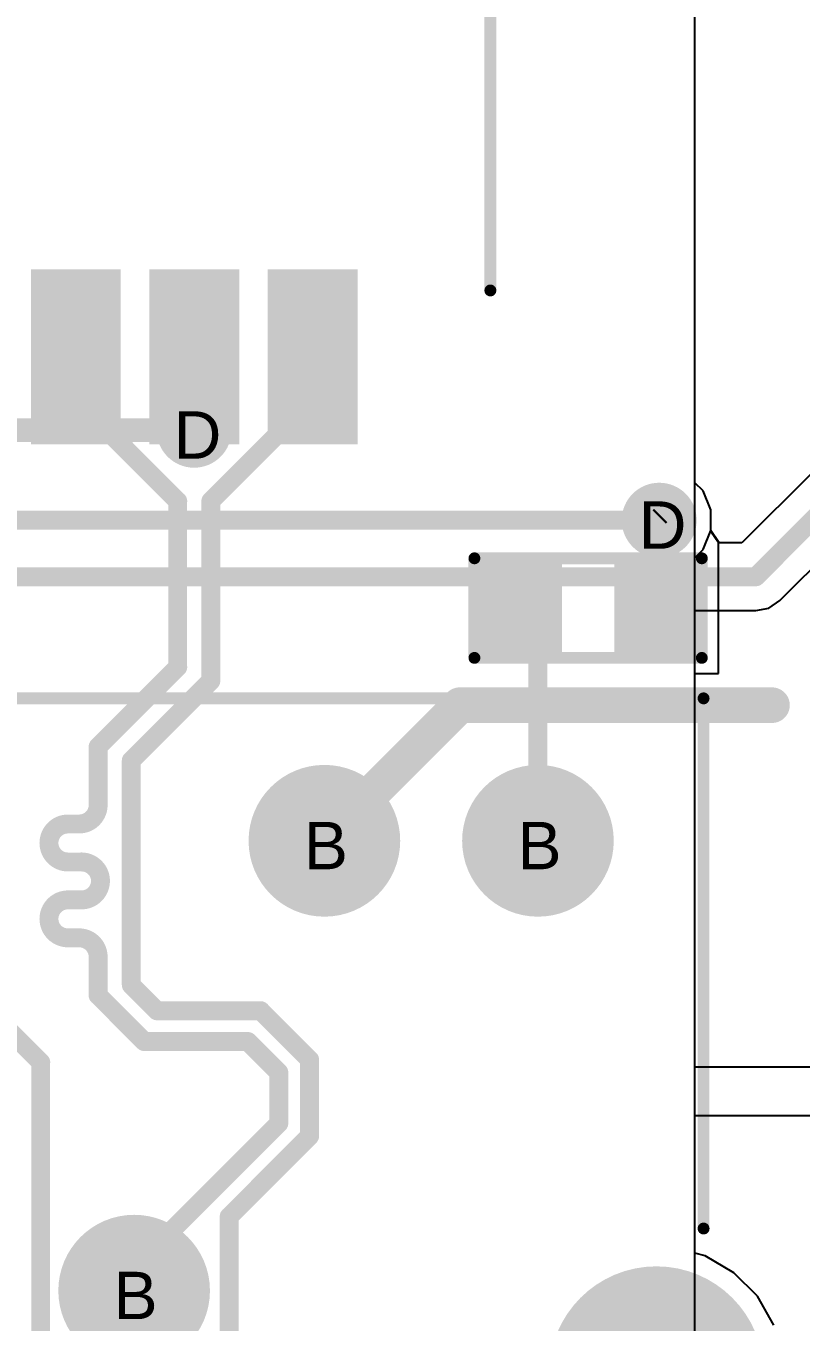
# Model space of a CAD drawing. Header units: inches. Extents: x 0 to 5032, y 0 to 5323.
# Drawn here: x 151.46 to 159.77, y 9.49 to 23.38 of the extents above; entities that cross this region are included whole.
import ezdxf

# ---------------------------------------------------------------- set-up
doc = ezdxf.new("R2010")
doc.units = ezdxf.units.IN
for name, color, linetype in [('Bottom Layer', 5, 'Continuous'), ('Bottom Solder', 6, 'Continuous'), ('Drill Drawing', 1, 'Continuous'), ('Layer 1', 16, 'Continuous'), ('Layer 2', 76, 'Continuous'), ('Multi-Layer', 9, 'Continuous'), ('Pad Holes', 156, 'Continuous'), ('Top Layer', 1, 'Continuous'), ('Top Overlay', 2, 'Continuous'), ('Top Paste', 8, 'Continuous'), ('Top Solder', 216, 'Continuous'), ('Via Holes', 16, 'Continuous')]:
    doc.layers.add(name, color=color, linetype=linetype)
doc.styles.add('Arial', font='', dxfattribs={"height": 0.2})
doc.styles.get('Arial').set_extended_font_data('Arial')

# ---------------------------------------------------------------- blocks, each defined once
blk = doc.blocks.new('H1102NLT_51')
at = {"layer": 'Top Layer'}
for points in [[(-5.1, 4.825), (-3.43, 4.825), (-3.43, 4.065), (-5.1, 4.065)], [(5.1, 4.065), (3.43, 4.065), (3.43, 4.825), (5.1, 4.825)], [(-5.1, 3.555), (-3.43, 3.555), (-3.43, 2.795), (-5.1, 2.795)], [(5.1, 2.795), (3.43, 2.795), (3.43, 3.555), (5.1, 3.555)], [(-5.1, 2.285), (-3.43, 2.285), (-3.43, 1.525), (-5.1, 1.525)], [(5.1, 1.525), (3.43, 1.525), (3.43, 2.285), (5.1, 2.285)], [(-5.1, 1.015), (-3.43, 1.015), (-3.43, 0.255), (-5.1, 0.255)], [(5.1, 0.255), (3.43, 0.255), (3.43, 1.015), (5.1, 1.015)], [(-5.1, -0.255), (-3.43, -0.255), (-3.43, -1.015), (-5.1, -1.015)], [(5.1, -1.015), (3.43, -1.015), (3.43, -0.255), (5.1, -0.255)], [(-5.1, -1.525), (-3.43, -1.525), (-3.43, -2.285), (-5.1, -2.285)], [(5.1, -2.285), (3.43, -2.285), (3.43, -1.525), (5.1, -1.525)], [(-5.1, -2.795), (-3.43, -2.795), (-3.43, -3.555), (-5.1, -3.555)], [(5.1, -3.555), (3.43, -3.555), (3.43, -2.795), (5.1, -2.795)], [(-5.1, -4.065), (-3.43, -4.065), (-3.43, -4.825), (-5.1, -4.825)], [(5.1, -4.825), (3.43, -4.825), (3.43, -4.065), (5.1, -4.065)]]:
    blk.add_hatch(color=1, dxfattribs=at).paths.add_polyline_path(points)
at = {"layer": 'Top Overlay'}
blk.add_hatch(color=2, dxfattribs=at).paths.add_polyline_path([(-3.226, 4.089), (-2.413, 4.089), (-2.413, 4.902), (-3.226, 4.902)])
at = {"layer": 'Top Paste'}
for points in [[(-5.1, 4.825), (-3.43, 4.825), (-3.43, 4.065), (-5.1, 4.065)], [(5.1, 4.065), (3.43, 4.065), (3.43, 4.825), (5.1, 4.825)], [(-5.1, 3.555), (-3.43, 3.555), (-3.43, 2.795), (-5.1, 2.795)], [(5.1, 2.795), (3.43, 2.795), (3.43, 3.555), (5.1, 3.555)], [(-5.1, 2.285), (-3.43, 2.285), (-3.43, 1.525), (-5.1, 1.525)], [(5.1, 1.525), (3.43, 1.525), (3.43, 2.285), (5.1, 2.285)], [(-5.1, 1.015), (-3.43, 1.015), (-3.43, 0.255), (-5.1, 0.255)], [(5.1, 0.255), (3.43, 0.255), (3.43, 1.015), (5.1, 1.015)], [(-5.1, -0.255), (-3.43, -0.255), (-3.43, -1.015), (-5.1, -1.015)], [(5.1, -1.015), (3.43, -1.015), (3.43, -0.255), (5.1, -0.255)], [(-5.1, -1.525), (-3.43, -1.525), (-3.43, -2.285), (-5.1, -2.285)], [(5.1, -2.285), (3.43, -2.285), (3.43, -1.525), (5.1, -1.525)], [(-5.1, -2.795), (-3.43, -2.795), (-3.43, -3.555), (-5.1, -3.555)], [(5.1, -3.555), (3.43, -3.555), (3.43, -2.795), (5.1, -2.795)], [(-5.1, -4.065), (-3.43, -4.065), (-3.43, -4.825), (-5.1, -4.825)], [(5.1, -4.825), (3.43, -4.825), (3.43, -4.065), (5.1, -4.065)]]:
    blk.add_hatch(color=8, dxfattribs=at).paths.add_polyline_path(points)
at = {"layer": 'Top Solder'}
for points in [[(-5.202, 4.927), (-3.328, 4.927), (-3.328, 3.963), (-5.202, 3.963)], [(5.202, 3.963), (3.328, 3.963), (3.328, 4.927), (5.202, 4.927)], [(-5.202, 3.657), (-3.328, 3.657), (-3.328, 2.693), (-5.202, 2.693)], [(5.202, 2.693), (3.328, 2.693), (3.328, 3.657), (5.202, 3.657)], [(-5.202, 2.387), (-3.328, 2.387), (-3.328, 1.423), (-5.202, 1.423)], [(5.202, 1.423), (3.328, 1.423), (3.328, 2.387), (5.202, 2.387)], [(-5.202, 1.117), (-3.328, 1.117), (-3.328, 0.153), (-5.202, 0.153)], [(5.202, 0.153), (3.328, 0.153), (3.328, 1.117), (5.202, 1.117)], [(-5.202, -0.153), (-3.328, -0.153), (-3.328, -1.117), (-5.202, -1.117)], [(5.202, -1.117), (3.328, -1.117), (3.328, -0.153), (5.202, -0.153)], [(-5.202, -1.423), (-3.328, -1.423), (-3.328, -2.387), (-5.202, -2.387)], [(5.202, -2.387), (3.328, -2.387), (3.328, -1.423), (5.202, -1.423)], [(-5.202, -2.693), (-3.328, -2.693), (-3.328, -3.657), (-5.202, -3.657)], [(5.202, -3.657), (3.328, -3.657), (3.328, -2.693), (5.202, -2.693)], [(-5.202, -3.963), (-3.328, -3.963), (-3.328, -4.927), (-5.202, -4.927)], [(5.202, -4.927), (3.328, -4.927), (3.328, -3.963), (5.202, -3.963)]]:
    blk.add_hatch(color=216, dxfattribs=at).paths.add_polyline_path(points)
at = {"layer": 'Top Overlay'}
for points in [[(3.555, 6.35, 0.127, 0.127, 0), (-3.555, 6.35, 0.127, 0.127, 0)], [(-5.484, 4.343, 0.254, 0.254, 0), (-5.484, 4.597, 0.254, 0.254, 0)], [(-5.357, 4.47, 0.254, 0.254, 0), (-5.484, 4.597, 0.254, 0.254, 0)], [(-5.484, 4.343, 0.254, 0.254, 0), (-5.357, 4.47, 0.254, 0.254, 0)], [(3.555, -6.35, 0.127, 0.127, 0), (-3.555, -6.35, 0.127, 0.127, 0)]]:
    blk.add_lwpolyline(points, format="xyseb", dxfattribs=at)
for points in [[(-3.587, 6.35, 0.0635, 0.0635, 1), (-3.523, 6.35, 0.0635, 0.0635, 1)], [(3.523, 6.35, 0.0635, 0.0635, 1), (3.587, 6.35, 0.0635, 0.0635, 1)], [(-5.548, 4.597, 0.127, 0.127, 1), (-5.421, 4.597, 0.127, 0.127, 1)], [(-5.548, 4.597, 0.127, 0.127, 1), (-5.421, 4.597, 0.127, 0.127, 1)], [(-5.421, 4.47, 0.127, 0.127, 1), (-5.294, 4.47, 0.127, 0.127, 1)], [(-5.421, 4.47, 0.127, 0.127, 1), (-5.294, 4.47, 0.127, 0.127, 1)], [(-5.548, 4.343, 0.127, 0.127, 1), (-5.421, 4.343, 0.127, 0.127, 1)], [(-5.548, 4.343, 0.127, 0.127, 1), (-5.421, 4.343, 0.127, 0.127, 1)], [(-3.587, -6.35, 0.0635, 0.0635, 1), (-3.523, -6.35, 0.0635, 0.0635, 1)], [(3.523, -6.35, 0.0635, 0.0635, 1), (3.587, -6.35, 0.0635, 0.0635, 1)]]:
    blk.add_lwpolyline(points, format="xyseb", close=True, dxfattribs=at)
blk = doc.blocks.new('R___0603_103')
at = {"layer": 'Top Layer'}
for points in [[(-0.381, 0.4445), (-0.381, -0.4445), (-1.143, -0.4445), (-1.143, 0.4445)], [(1.143, 0.4445), (1.143, -0.4445), (0.381, -0.4445), (0.381, 0.4445)]]:
    blk.add_hatch(color=1, dxfattribs=at).paths.add_polyline_path(points)
at = {"layer": 'Top Paste'}
for points in [[(-0.381, 0.4445), (-0.381, -0.4445), (-1.143, -0.4445), (-1.143, 0.4445)], [(1.143, 0.4445), (1.143, -0.4445), (0.381, -0.4445), (0.381, 0.4445)]]:
    blk.add_hatch(color=8, dxfattribs=at).paths.add_polyline_path(points)
at = {"layer": 'Top Solder'}
for points in [[(-0.2794, 0.5461), (-0.2794, -0.5461), (-1.2446, -0.5461), (-1.2446, 0.5461)], [(1.2446, 0.5461), (1.2446, -0.5461), (0.2794, -0.5461), (0.2794, 0.5461)]]:
    blk.add_hatch(color=216, dxfattribs=at).paths.add_polyline_path(points)
at = {"layer": 'Top Overlay'}
for points in [[(-1.2192, -0.5334, 0.127, 0.127, 0), (-1.2192, 0.5334, 0.127, 0.127, 0)], [(-1.2192, 0.5334, 0.127, 0.127, 0), (1.2192, 0.5334, 0.127, 0.127, 0)], [(1.2192, -0.5334, 0.127, 0.127, 0), (1.2192, 0.5334, 0.127, 0.127, 0)], [(-1.2192, -0.5334, 0.127, 0.127, 0), (1.2192, -0.5334, 0.127, 0.127, 0)]]:
    blk.add_lwpolyline(points, format="xyseb", dxfattribs=at)
for points in [[(-1.25095, 0.5334, 0.0635, 0.0635, 1), (-1.18745, 0.5334, 0.0635, 0.0635, 1)], [(-1.25095, 0.5334, 0.0635, 0.0635, 1), (-1.18745, 0.5334, 0.0635, 0.0635, 1)], [(1.18745, 0.5334, 0.0635, 0.0635, 1), (1.25095, 0.5334, 0.0635, 0.0635, 1)], [(1.18745, 0.5334, 0.0635, 0.0635, 1), (1.25095, 0.5334, 0.0635, 0.0635, 1)], [(-1.25095, -0.5334, 0.0635, 0.0635, 1), (-1.18745, -0.5334, 0.0635, 0.0635, 1)], [(-1.25095, -0.5334, 0.0635, 0.0635, 1), (-1.18745, -0.5334, 0.0635, 0.0635, 1)], [(1.18745, -0.5334, 0.0635, 0.0635, 1), (1.25095, -0.5334, 0.0635, 0.0635, 1)], [(1.18745, -0.5334, 0.0635, 0.0635, 1), (1.25095, -0.5334, 0.0635, 0.0635, 1)]]:
    blk.add_lwpolyline(points, format="xyseb", close=True, dxfattribs=at)
blk = doc.blocks.new('2_406549_1_119')
at = {"layer": 'Bottom Layer'}
h = blk.add_hatch(color=5, dxfattribs=at)
edge = h.paths.add_edge_path()
edge.add_arc((4.57, 3.3), 0.762, 0, 360)
h = blk.add_hatch(color=5, dxfattribs=at)
edge = h.paths.add_edge_path()
edge.add_arc((6.86, 3.3), 0.762, 0, 360)
h = blk.add_hatch(color=5, dxfattribs=at)
edge = h.paths.add_edge_path()
edge.add_arc((2.53, -1.52), 0.762, 0, 360)
h = blk.add_hatch(color=5, dxfattribs=at)
edge = h.paths.add_edge_path()
edge.add_arc((8.13, -2.41), 1.1, 0, 360)
at = {"layer": 'Bottom Solder'}
h = blk.add_hatch(color=6, dxfattribs=at)
edge = h.paths.add_edge_path()
edge.add_arc((4.57, 3.3), 0.813, 0, 360)
h = blk.add_hatch(color=6, dxfattribs=at)
edge = h.paths.add_edge_path()
edge.add_arc((6.86, 3.3), 0.813, 0, 360)
h = blk.add_hatch(color=6, dxfattribs=at)
edge = h.paths.add_edge_path()
edge.add_arc((2.53, -1.52), 0.813, 0, 360)
h = blk.add_hatch(color=6, dxfattribs=at)
edge = h.paths.add_edge_path()
edge.add_arc((8.13, -2.41), 1.151, 0, 360)
at = {"layer": 'Layer 1'}
h = blk.add_hatch(color=16, dxfattribs=at)
edge = h.paths.add_edge_path()
edge.add_arc((4.57, 3.3), 0.762, 0, 360)
h = blk.add_hatch(color=16, dxfattribs=at)
edge = h.paths.add_edge_path()
edge.add_arc((6.86, 3.3), 0.762, 0, 360)
h = blk.add_hatch(color=16, dxfattribs=at)
edge = h.paths.add_edge_path()
edge.add_arc((2.53, -1.52), 0.762, 0, 360)
h = blk.add_hatch(color=16, dxfattribs=at)
edge = h.paths.add_edge_path()
edge.add_arc((8.13, -2.41), 1.1, 0, 360)
at = {"layer": 'Layer 2'}
h = blk.add_hatch(color=76, dxfattribs=at)
edge = h.paths.add_edge_path()
edge.add_arc((4.57, 3.3), 0.762, 0, 360)
h = blk.add_hatch(color=76, dxfattribs=at)
edge = h.paths.add_edge_path()
edge.add_arc((6.86, 3.3), 0.762, 0, 360)
h = blk.add_hatch(color=76, dxfattribs=at)
edge = h.paths.add_edge_path()
edge.add_arc((2.53, -1.52), 0.762, 0, 360)
h = blk.add_hatch(color=76, dxfattribs=at)
edge = h.paths.add_edge_path()
edge.add_arc((8.13, -2.41), 1.1, 0, 360)
at = {"layer": 'Multi-Layer'}
h = blk.add_hatch(color=9, dxfattribs=at)
edge = h.paths.add_edge_path()
edge.add_arc((4.57, 3.3), 0.762, 0, 360)
h = blk.add_hatch(color=9, dxfattribs=at)
edge = h.paths.add_edge_path()
edge.add_arc((6.86, 3.3), 0.762, 0, 360)
h = blk.add_hatch(color=9, dxfattribs=at)
edge = h.paths.add_edge_path()
edge.add_arc((2.53, -1.52), 0.762, 0, 360)
h = blk.add_hatch(color=9, dxfattribs=at)
edge = h.paths.add_edge_path()
edge.add_arc((8.13, -2.41), 1.1, 0, 360)
at = {"layer": 'Pad Holes'}
h = blk.add_hatch(color=7, dxfattribs=at)
edge = h.paths.add_edge_path()
edge.add_arc((4.57, 3.3), 0.45, 0, 360)
h = blk.add_hatch(color=7, dxfattribs=at)
edge = h.paths.add_edge_path()
edge.add_arc((6.86, 3.3), 0.45, 0, 360)
h = blk.add_hatch(color=7, dxfattribs=at)
edge = h.paths.add_edge_path()
edge.add_arc((2.53, -1.52), 0.45, 0, 360)
h = blk.add_hatch(color=7, dxfattribs=at)
edge = h.paths.add_edge_path()
edge.add_arc((8.13, -2.41), 0.785, 0, 360)
at = {"layer": 'Top Layer'}
h = blk.add_hatch(color=1, dxfattribs=at)
edge = h.paths.add_edge_path()
edge.add_arc((4.57, 3.3), 0.762, 0, 360)
h = blk.add_hatch(color=1, dxfattribs=at)
edge = h.paths.add_edge_path()
edge.add_arc((6.86, 3.3), 0.762, 0, 360)
h = blk.add_hatch(color=1, dxfattribs=at)
edge = h.paths.add_edge_path()
edge.add_arc((2.53, -1.52), 0.762, 0, 360)
h = blk.add_hatch(color=1, dxfattribs=at)
edge = h.paths.add_edge_path()
edge.add_arc((8.13, -2.41), 1.1, 0, 360)
at = {"layer": 'Top Solder'}
h = blk.add_hatch(color=216, dxfattribs=at)
edge = h.paths.add_edge_path()
edge.add_arc((4.57, 3.3), 0.813, 0, 360)
h = blk.add_hatch(color=216, dxfattribs=at)
edge = h.paths.add_edge_path()
edge.add_arc((6.86, 3.3), 0.813, 0, 360)
h = blk.add_hatch(color=216, dxfattribs=at)
edge = h.paths.add_edge_path()
edge.add_arc((2.53, -1.52), 0.813, 0, 360)
h = blk.add_hatch(color=216, dxfattribs=at)
edge = h.paths.add_edge_path()
edge.add_arc((8.13, -2.41), 1.151, 0, 360)
at = {"layer": 'Top Overlay'}
for points in [[(-8.636, 4.826, 0.127, 0.127, 0), (8.636, 4.826, 0.127, 0.127, 0)], [(8.636, -0.854, 0.127, 0.127, 0), (8.636, 4.826, 0.127, 0.127, 0)]]:
    blk.add_lwpolyline(points, format="xyseb", dxfattribs=at)
for points in [[(8.604, 4.826, 0.0635, 0.0635, 1), (8.668, 4.826, 0.0635, 0.0635, 1)], [(8.604, 4.826, 0.0635, 0.0635, 1), (8.668, 4.826, 0.0635, 0.0635, 1)], [(8.604, -0.854, 0.0635, 0.0635, 1), (8.668, -0.854, 0.0635, 0.0635, 1)]]:
    blk.add_lwpolyline(points, format="xyseb", close=True, dxfattribs=at)

msp = doc.modelspace()

# ---------------------------------------------------------------- hatches: boundary and pattern name
at = {"layer": 'Bottom Layer'}
h = msp.add_hatch(color=5, dxfattribs=at)
edge = h.paths.add_edge_path()
edge.add_arc((153.264, 19.05), 0.3, 0, 360)
h = msp.add_hatch(color=5, dxfattribs=at)
edge = h.paths.add_edge_path()
edge.add_arc((158.251, 18.085), 0.3, 0, 360)
at = {"layer": 'Bottom Solder'}
h = msp.add_hatch(color=6, dxfattribs=at)
edge = h.paths.add_edge_path()
edge.add_arc((153.264, 19.05), 0.402, 0, 360)
h = msp.add_hatch(color=6, dxfattribs=at)
edge = h.paths.add_edge_path()
edge.add_arc((158.251, 18.085), 0.402, 0, 360)
at = {"layer": 'Layer 1'}
h = msp.add_hatch(color=16, dxfattribs=at)
edge = h.paths.add_edge_path()
edge.add_arc((153.264, 19.05), 0.3, 0, 360)
h = msp.add_hatch(color=16, dxfattribs=at)
edge = h.paths.add_edge_path()
edge.add_arc((158.251, 18.085), 0.3, 0, 360)
at = {"layer": 'Layer 2'}
h = msp.add_hatch(color=76, dxfattribs=at)
edge = h.paths.add_edge_path()
edge.add_arc((153.264, 19.05), 0.3, 0, 360)
h = msp.add_hatch(color=76, dxfattribs=at)
edge = h.paths.add_edge_path()
edge.add_arc((158.251, 18.085), 0.3, 0, 360)
at = {"layer": 'Top Layer'}
h = msp.add_hatch(color=1, dxfattribs=at)
edge = h.paths.add_edge_path()
edge.add_arc((153.264, 19.05), 0.3, 0, 360)
h = msp.add_hatch(color=1, dxfattribs=at)
edge = h.paths.add_edge_path()
edge.add_arc((158.251, 18.085), 0.3, 0, 360)
at = {"layer": 'Top Solder'}
h = msp.add_hatch(color=216, dxfattribs=at)
edge = h.paths.add_edge_path()
edge.add_arc((153.264, 19.05), 0.402, 0, 360)
h = msp.add_hatch(color=216, dxfattribs=at)
edge = h.paths.add_edge_path()
edge.add_arc((158.251, 18.085), 0.402, 0, 360)
at = {"layer": 'Via Holes'}
h = msp.add_hatch(color=7, dxfattribs=at)
edge = h.paths.add_edge_path()
edge.add_arc((153.264, 19.05), 0.15, 0, 360)
h = msp.add_hatch(color=7, dxfattribs=at)
edge = h.paths.add_edge_path()
edge.add_arc((158.251, 18.085), 0.15, 0, 360)

# ---------------------------------------------------------------- linework, layer by layer
at = {"layer": 'Bottom Layer'}
for p, q in [((158.632, 18.487), (158.632, 25.161)), ((158.721, 18.399), (158.632, 18.487)), ((159.894, 18.598), (159.138, 17.843)), ((158.805, 18.195), (158.721, 18.399)), ((158.805, 17.975), (158.805, 18.195)), ((158.894, 17.843), (158.805, 17.975)), ((159.545, 17.224), (160.3, 17.979)), ((159.138, 17.843), (158.894, 17.843)), ((159.427, 17.145), (159.545, 17.224)), ((158.632, 10.232), (158.632, 17.117)), ((158.632, 17.117), (159.288, 17.117)), ((159.288, 17.117), (159.427, 17.145)), ((159.288, 17.117), (159.288, 17.117)), ((158.743, 10.203), (158.632, 10.232)), ((159.052, 10.024), (158.743, 10.203)), ((159.304, 9.772), (159.052, 10.024)), ((159.482, 9.463), (159.304, 9.772))]:
    msp.add_line(p, q, dxfattribs=at)
for points in [[(146.914, 19.05, 0.254, 0.254, 0), (153.264, 19.05, 0.254, 0.254, 0)], [(159.288, 17.48, 0.203, 0.203, 0), (160.15, 18.342, 0.203, 0.203, 0)], [(142.494, 18.085, 0.203, 0.203, 0), (158.251, 18.085, 0.203, 0.203, 0)], [(141.747, 17.48, 0.203, 0.203, 0), (159.288, 17.48, 0.203, 0.203, 0)]]:
    msp.add_lwpolyline(points, format="xyseb", dxfattribs=at)
for points in [[(153.2, 19.05, 0.127, 0.127, 1), (153.327, 19.05, 0.127, 0.127, 1)], [(158.201, 18.085, 0.102, 0.102, 1), (158.302, 18.085, 0.102, 0.102, 1)], [(159.237, 17.48, 0.102, 0.102, 1), (159.339, 17.48, 0.102, 0.102, 1)], [(159.237, 17.48, 0.102, 0.102, 1), (159.339, 17.48, 0.102, 0.102, 1)]]:
    msp.add_lwpolyline(points, format="xyseb", close=True, dxfattribs=at)
at = {"layer": 'Layer 1'}
for p, q in [((158.632, 18.487), (158.632, 28.65)), ((158.721, 18.399), (158.632, 18.487)), ((158.805, 18.195), (158.721, 18.399)), ((158.805, 17.975), (158.805, 18.195)), ((158.721, 17.771), (158.805, 17.975)), ((158.632, 17.682), (158.721, 17.771)), ((158.632, 12.227), (158.632, 17.682)), ((165.708, 12.227), (158.632, 12.227)), ((158.632, 7.289), (158.632, 11.709)), ((158.632, 11.709), (165.708, 11.709))]:
    msp.add_line(p, q, dxfattribs=at)
at = {"layer": 'Layer 2'}
for p, q in [((158.632, 18.487), (158.632, 28.65)), ((158.721, 18.399), (158.632, 18.487)), ((158.805, 18.195), (158.721, 18.399)), ((158.805, 17.975), (158.805, 18.195)), ((158.721, 17.771), (158.805, 17.975)), ((158.632, 17.682), (158.721, 17.771)), ((158.632, 10.232), (158.632, 17.682)), ((158.743, 10.203), (158.632, 10.232)), ((159.052, 10.024), (158.743, 10.203)), ((159.304, 9.772), (159.052, 10.024)), ((159.482, 9.463), (159.304, 9.772))]:
    msp.add_line(p, q, dxfattribs=at)
for points in [[(154.661, 14.651, 0.381, 0.381, 0), (156.113, 16.104, 0.381, 0.381, 0)], [(156.113, 16.104, 0.381, 0.381, 0), (159.461, 16.104, 0.381, 0.381, 0)]]:
    msp.add_lwpolyline(points, format="xyseb", dxfattribs=at)
for points in [[(156.018, 16.104, 0.191, 0.191, 1), (156.209, 16.104, 0.191, 0.191, 1)], [(156.018, 16.104, 0.191, 0.191, 1), (156.209, 16.104, 0.191, 0.191, 1)], [(159.366, 16.104, 0.191, 0.191, 1), (159.556, 16.104, 0.191, 0.191, 1)], [(154.565, 14.651, 0.191, 0.191, 1), (154.756, 14.651, 0.191, 0.191, 1)]]:
    msp.add_lwpolyline(points, format="xyseb", close=True, dxfattribs=at)
at = {"layer": 'Multi-Layer'}
msp.add_line((158.632, 7.289), (158.632, 28.65), dxfattribs=at)
at = {"layer": 'Top Layer'}
for p, q in [((158.632, 18.487), (158.632, 27.352)), ((158.721, 18.399), (158.632, 18.487)), ((158.805, 18.195), (158.721, 18.399)), ((158.805, 17.975), (158.805, 18.195)), ((158.803, 17.968), (158.805, 17.975)), ((158.886, 17.842), (158.803, 17.968)), ((158.886, 16.445), (158.886, 17.842)), ((158.886, 17.842), (158.886, 17.842)), ((158.632, 10.232), (158.632, 16.445)), ((158.632, 16.445), (158.886, 16.445)), ((158.743, 10.203), (158.632, 10.232)), ((159.052, 10.024), (158.743, 10.203)), ((159.304, 9.772), (159.052, 10.024)), ((159.482, 9.463), (159.304, 9.772))]:
    msp.add_line(p, q, dxfattribs=at)
for points in [[(151.996, 19.382, 0.203, 0.203, 0), (151.996, 19.837, 0.203, 0.203, 0)], [(154.536, 19.382, 0.203, 0.203, 0), (154.536, 19.837, 0.203, 0.203, 0)], [(151.996, 19.382, 0.203, 0.203, 0), (153.088, 18.29, 0.203, 0.203, 0)], [(153.443, 18.29, 0.203, 0.203, 0), (154.536, 19.382, 0.203, 0.203, 0)], [(153.088, 16.511, 0.203, 0.203, 0), (153.088, 18.29, 0.203, 0.203, 0)], [(153.443, 16.364, 0.203, 0.203, 0), (153.443, 18.29, 0.203, 0.203, 0)], [(158.251, 18.12, 0.203, 0.203, 0), (158.267, 18.136, 0.203, 0.203, 0)], [(158.251, 18.085, 0.203, 0.203, 0), (158.251, 18.12, 0.203, 0.203, 0)], [(158.251, 17.144, 0.203, 0.203, 0), (158.251, 18.085, 0.203, 0.203, 0)], [(156.727, 17.144, 0.203, 0.203, 0), (156.951, 16.921, 0.203, 0.203, 0)], [(156.951, 14.651, 0.203, 0.203, 0), (156.951, 16.921, 0.203, 0.203, 0)], [(152.235, 15.658, 0.203, 0.203, 0), (153.088, 16.511, 0.203, 0.203, 0)], [(152.59, 15.511, 0.203, 0.203, 0), (153.443, 16.364, 0.203, 0.203, 0)], [(152.235, 15.413, 0.203, 0.203, 0), (152.235, 15.658, 0.203, 0.203, 0)], [(152.59, 13.106, 0.203, 0.203, 0), (152.59, 15.511, 0.203, 0.203, 0)], [(152.235, 15.034, 0.203, 0.203, 0), (152.235, 15.413, 0.203, 0.203, 0)], [(152.235, 15.034, 0.203, 0.203, -0.414214), (152.032, 14.831, 0.203, 0.203, 0)], [(151.911, 14.424, 0.203, 0.203, -1), (151.911, 14.831, 0.203, 0.203, 0)], [(151.911, 14.831, 0.203, 0.203, 0), (152.032, 14.831, 0.203, 0.203, 0)], [(151.911, 14.424, 0.203, 0.203, 0), (152.057, 14.424, 0.203, 0.203, 0)], [(152.057, 14.424, 0.203, 0.203, -1), (152.057, 14.018, 0.203, 0.203, 0)], [(151.911, 13.611, 0.203, 0.203, -1), (151.911, 14.018, 0.203, 0.203, 0)], [(151.911, 14.018, 0.203, 0.203, 0), (152.057, 14.018, 0.203, 0.203, 0)], [(151.911, 13.611, 0.203, 0.203, 0), (152.032, 13.611, 0.203, 0.203, 0)], [(152.032, 13.611, 0.203, 0.203, -0.414214), (152.235, 13.408, 0.203, 0.203, 0)], [(152.235, 13.307, 0.203, 0.203, 0), (152.235, 13.408, 0.203, 0.203, 0)], [(150.591, 13.307, 0.203, 0.203, 0), (151.619, 12.278, 0.203, 0.203, 0)], [(152.235, 12.995, 0.203, 0.203, 0), (152.235, 13.307, 0.203, 0.203, 0)], [(152.59, 13.106, 0.203, 0.203, 0), (152.866, 12.83, 0.203, 0.203, 0)], [(152.235, 12.995, 0.203, 0.203, 0), (152.729, 12.5, 0.203, 0.203, 0)], [(152.866, 12.83, 0.203, 0.203, 0), (153.978, 12.83, 0.203, 0.203, 0)], [(153.978, 12.83, 0.203, 0.203, 0), (154.502, 12.306, 0.203, 0.203, 0)], [(152.729, 12.5, 0.203, 0.203, 0), (153.841, 12.5, 0.203, 0.203, 0)], [(153.841, 12.5, 0.203, 0.203, 0), (154.172, 12.169, 0.203, 0.203, 0)], [(151.619, 8.059, 0.203, 0.203, 0), (151.619, 12.278, 0.203, 0.203, 0)], [(154.502, 11.487, 0.203, 0.203, 0), (154.502, 12.306, 0.203, 0.203, 0)], [(154.172, 11.624, 0.203, 0.203, 0), (154.172, 12.169, 0.203, 0.203, 0)], [(152.62, 10.073, 0.203, 0.203, 0), (154.172, 11.624, 0.203, 0.203, 0)], [(153.641, 10.626, 0.203, 0.203, 0), (154.502, 11.487, 0.203, 0.203, 0)], [(153.641, 8.051, 0.203, 0.203, 0), (153.641, 10.626, 0.203, 0.203, 0)], [(152.62, 9.831, 0.203, 0.203, 0), (152.62, 10.073, 0.203, 0.203, 0)]]:
    msp.add_lwpolyline(points, format="xyseb", dxfattribs=at)
for points in [[(151.945, 19.837, 0.102, 0.102, 1), (152.046, 19.837, 0.102, 0.102, 1)], [(154.485, 19.837, 0.102, 0.102, 1), (154.586, 19.837, 0.102, 0.102, 1)], [(151.945, 19.382, 0.102, 0.102, 1), (152.046, 19.382, 0.102, 0.102, 1)], [(151.945, 19.382, 0.102, 0.102, 1), (152.046, 19.382, 0.102, 0.102, 1)], [(154.485, 19.382, 0.102, 0.102, 1), (154.586, 19.382, 0.102, 0.102, 1)], [(154.485, 19.382, 0.102, 0.102, 1), (154.586, 19.382, 0.102, 0.102, 1)], [(153.037, 18.29, 0.102, 0.102, 1), (153.139, 18.29, 0.102, 0.102, 1)], [(153.037, 18.29, 0.102, 0.102, 1), (153.139, 18.29, 0.102, 0.102, 1)], [(153.393, 18.29, 0.102, 0.102, 1), (153.494, 18.29, 0.102, 0.102, 1)], [(153.393, 18.29, 0.102, 0.102, 1), (153.494, 18.29, 0.102, 0.102, 1)], [(158.201, 18.12, 0.102, 0.102, 1), (158.302, 18.12, 0.102, 0.102, 1)], [(158.201, 18.12, 0.102, 0.102, 1), (158.302, 18.12, 0.102, 0.102, 1)], [(158.217, 18.136, 0.102, 0.102, 1), (158.318, 18.136, 0.102, 0.102, 1)], [(158.201, 18.085, 0.102, 0.102, 1), (158.302, 18.085, 0.102, 0.102, 1)], [(158.201, 18.085, 0.102, 0.102, 1), (158.302, 18.085, 0.102, 0.102, 1)], [(156.677, 17.144, 0.102, 0.102, 1), (156.778, 17.144, 0.102, 0.102, 1)], [(158.201, 17.144, 0.102, 0.102, 1), (158.302, 17.144, 0.102, 0.102, 1)], [(156.9, 16.921, 0.102, 0.102, 1), (157.001, 16.921, 0.102, 0.102, 1)], [(156.9, 16.921, 0.102, 0.102, 1), (157.001, 16.921, 0.102, 0.102, 1)], [(153.037, 16.511, 0.102, 0.102, 1), (153.139, 16.511, 0.102, 0.102, 1)], [(153.037, 16.511, 0.102, 0.102, 1), (153.139, 16.511, 0.102, 0.102, 1)], [(153.393, 16.364, 0.102, 0.102, 1), (153.494, 16.364, 0.102, 0.102, 1)], [(153.393, 16.364, 0.102, 0.102, 1), (153.494, 16.364, 0.102, 0.102, 1)], [(152.184, 15.658, 0.102, 0.102, 1), (152.286, 15.658, 0.102, 0.102, 1)], [(152.184, 15.658, 0.102, 0.102, 1), (152.286, 15.658, 0.102, 0.102, 1)], [(152.54, 15.511, 0.102, 0.102, 1), (152.641, 15.511, 0.102, 0.102, 1)], [(152.54, 15.511, 0.102, 0.102, 1), (152.641, 15.511, 0.102, 0.102, 1)], [(152.184, 15.413, 0.102, 0.102, 1), (152.286, 15.413, 0.102, 0.102, 1)], [(152.184, 15.413, 0.102, 0.102, 1), (152.286, 15.413, 0.102, 0.102, 1)], [(152.184, 15.034, 0.102, 0.102, 1), (152.286, 15.034, 0.102, 0.102, 1)], [(152.184, 15.034, 0.102, 0.102, 1), (152.286, 15.034, 0.102, 0.102, 1)], [(151.86, 14.831, 0.102, 0.102, 1), (151.961, 14.831, 0.102, 0.102, 1)], [(151.86, 14.831, 0.102, 0.102, 1), (151.961, 14.831, 0.102, 0.102, 1)], [(151.981, 14.831, 0.102, 0.102, 1), (152.082, 14.831, 0.102, 0.102, 1)], [(151.981, 14.831, 0.102, 0.102, 1), (152.082, 14.831, 0.102, 0.102, 1)], [(156.9, 14.651, 0.102, 0.102, 1), (157.001, 14.651, 0.102, 0.102, 1)], [(151.86, 14.424, 0.102, 0.102, 1), (151.961, 14.424, 0.102, 0.102, 1)], [(151.86, 14.424, 0.102, 0.102, 1), (151.961, 14.424, 0.102, 0.102, 1)], [(152.006, 14.424, 0.102, 0.102, 1), (152.108, 14.424, 0.102, 0.102, 1)], [(152.006, 14.424, 0.102, 0.102, 1), (152.108, 14.424, 0.102, 0.102, 1)], [(151.86, 14.018, 0.102, 0.102, 1), (151.961, 14.018, 0.102, 0.102, 1)], [(151.86, 14.018, 0.102, 0.102, 1), (151.961, 14.018, 0.102, 0.102, 1)], [(152.006, 14.018, 0.102, 0.102, 1), (152.108, 14.018, 0.102, 0.102, 1)], [(152.006, 14.018, 0.102, 0.102, 1), (152.108, 14.018, 0.102, 0.102, 1)], [(151.86, 13.611, 0.102, 0.102, 1), (151.961, 13.611, 0.102, 0.102, 1)], [(151.86, 13.611, 0.102, 0.102, 1), (151.961, 13.611, 0.102, 0.102, 1)], [(151.981, 13.611, 0.102, 0.102, 1), (152.082, 13.611, 0.102, 0.102, 1)], [(151.981, 13.611, 0.102, 0.102, 1), (152.082, 13.611, 0.102, 0.102, 1)], [(152.184, 13.408, 0.102, 0.102, 1), (152.286, 13.408, 0.102, 0.102, 1)], [(152.184, 13.408, 0.102, 0.102, 1), (152.286, 13.408, 0.102, 0.102, 1)], [(152.184, 13.307, 0.102, 0.102, 1), (152.286, 13.307, 0.102, 0.102, 1)], [(152.184, 13.307, 0.102, 0.102, 1), (152.286, 13.307, 0.102, 0.102, 1)], [(152.54, 13.106, 0.102, 0.102, 1), (152.641, 13.106, 0.102, 0.102, 1)], [(152.54, 13.106, 0.102, 0.102, 1), (152.641, 13.106, 0.102, 0.102, 1)], [(152.184, 12.995, 0.102, 0.102, 1), (152.286, 12.995, 0.102, 0.102, 1)], [(152.184, 12.995, 0.102, 0.102, 1), (152.286, 12.995, 0.102, 0.102, 1)], [(152.815, 12.83, 0.102, 0.102, 1), (152.917, 12.83, 0.102, 0.102, 1)], [(152.815, 12.83, 0.102, 0.102, 1), (152.917, 12.83, 0.102, 0.102, 1)], [(153.927, 12.83, 0.102, 0.102, 1), (154.029, 12.83, 0.102, 0.102, 1)], [(153.927, 12.83, 0.102, 0.102, 1), (154.029, 12.83, 0.102, 0.102, 1)], [(152.679, 12.5, 0.102, 0.102, 1), (152.78, 12.5, 0.102, 0.102, 1)], [(152.679, 12.5, 0.102, 0.102, 1), (152.78, 12.5, 0.102, 0.102, 1)], [(153.79, 12.5, 0.102, 0.102, 1), (153.892, 12.5, 0.102, 0.102, 1)], [(153.79, 12.5, 0.102, 0.102, 1), (153.892, 12.5, 0.102, 0.102, 1)], [(151.568, 12.278, 0.102, 0.102, 1), (151.67, 12.278, 0.102, 0.102, 1)], [(151.568, 12.278, 0.102, 0.102, 1), (151.67, 12.278, 0.102, 0.102, 1)], [(154.451, 12.306, 0.102, 0.102, 1), (154.553, 12.306, 0.102, 0.102, 1)], [(154.451, 12.306, 0.102, 0.102, 1), (154.553, 12.306, 0.102, 0.102, 1)], [(154.121, 12.169, 0.102, 0.102, 1), (154.223, 12.169, 0.102, 0.102, 1)], [(154.121, 12.169, 0.102, 0.102, 1), (154.223, 12.169, 0.102, 0.102, 1)], [(154.121, 11.624, 0.102, 0.102, 1), (154.223, 11.624, 0.102, 0.102, 1)], [(154.121, 11.624, 0.102, 0.102, 1), (154.223, 11.624, 0.102, 0.102, 1)], [(154.451, 11.487, 0.102, 0.102, 1), (154.553, 11.487, 0.102, 0.102, 1)], [(154.451, 11.487, 0.102, 0.102, 1), (154.553, 11.487, 0.102, 0.102, 1)], [(153.59, 10.626, 0.102, 0.102, 1), (153.691, 10.626, 0.102, 0.102, 1)], [(153.59, 10.626, 0.102, 0.102, 1), (153.691, 10.626, 0.102, 0.102, 1)], [(152.57, 10.073, 0.102, 0.102, 1), (152.671, 10.073, 0.102, 0.102, 1)], [(152.57, 10.073, 0.102, 0.102, 1), (152.671, 10.073, 0.102, 0.102, 1)], [(152.57, 9.831, 0.102, 0.102, 1), (152.671, 9.831, 0.102, 0.102, 1)]]:
    msp.add_lwpolyline(points, format="xyseb", close=True, dxfattribs=at)

# ---------------------------------------------------------------- block references
at = {"rotation": 270}
msp.add_blockref('H1102NLT_51', (150.091, 24.102), dxfattribs=at)
for name, p in [('R___0603_103', (157.489, 17.144)), ('2_406549_1_119', (150.091, 11.351))]:
    msp.add_blockref(name, p)

# ---------------------------------------------------------------- texts
at = {"layer": 'Drill Drawing', "style": 'Arial'}
for s, p in [('D', (153.044, 18.745)), ('D', (158.031, 17.78)), ('B', (154.441, 14.346)), ('B', (156.731, 14.346)), ('B', (152.4, 9.526))]:
    msp.add_text(s, height=0.508, dxfattribs=at).set_placement(p)

doc.saveas('drawing.dxf')
